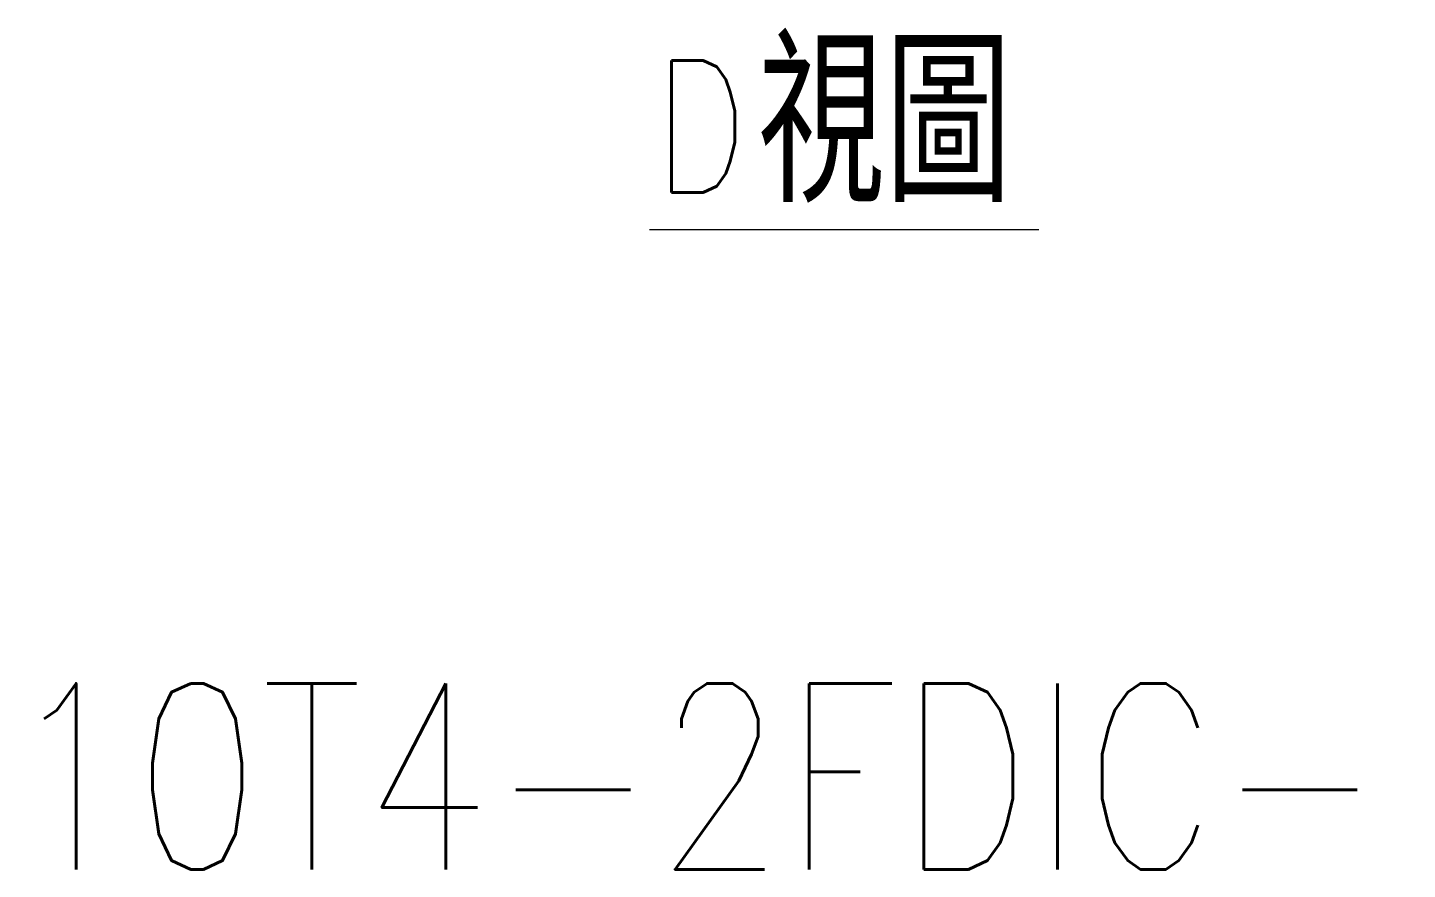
# Model space of a CAD drawing. Header units: millimetres. Extents: x -865 to -277, y -1663 to -1247.
# Drawn here: x -588.9 to -535.9, y -1626.8 to -1594.5 of the extents above; entities that cross this region are included whole.
import ezdxf
from ezdxf.enums import TextEntityAlignment as Align

# ---------------------------------------------------------------- set-up
doc = ezdxf.new("R2010")
doc.units = ezdxf.units.MM
for name, color, linetype, lineweight in [('DIM', 6, 'CONTINUOUS', 9), ('str', 7, 'CONTINUOUS', 25), ('txt', 3, 'CONTINUOUS', 9)]:
    doc.layers.add(name, color=color, linetype=linetype, lineweight=lineweight)
doc.styles.add('SIMPLEX', font='simplex.shx', dxfattribs={"width": 0.8, "height": 4.3, "bigfont": 'chineset.shx'})

# ---------------------------------------------------------------- blocks, each defined once
blk = doc.blocks.new('DViewSign-CH-1')
at = {"layer": 'DIM'}
blk.add_line((-7.078, -4.158), (7.4, -4.158), dxfattribs=at)
at = {"layer": 'str', "insert": (-5.163, -0.336), "char_height": 4.8973, "width": 8.54075, "attachment_point": 5, "style": 'SIMPLEX'}
blk.add_mtext('{\\C3;D}', dxfattribs=at)
at = {"layer": 'txt', "style": 'SIMPLEX', "width": 0.8}
blk.add_text('視圖', height=5.8973, dxfattribs=at).set_placement((1.671, -0.201), align=Align.MIDDLE_CENTER)

msp = doc.modelspace()

# ---------------------------------------------------------------- block references
at = {"layer": 'txt', "xscale": 1.032693071523681, "yscale": 1.032693071523681, "zscale": 1.032693071523681}
msp.add_blockref('DViewSign-CH-1', (-557.7007, -1597.9448), dxfattribs=at)

# ---------------------------------------------------------------- texts
at = {"layer": 'txt', "insert": (-622.2524, -1623.23), "char_height": 7.135928, "width": 203.522928, "attachment_point": 4, "style": 'SIMPLEX'}
msp.add_mtext('=1R32-10T4-2FDIC-1970-2070-0.018', dxfattribs=at)

doc.saveas('drawing.dxf')
